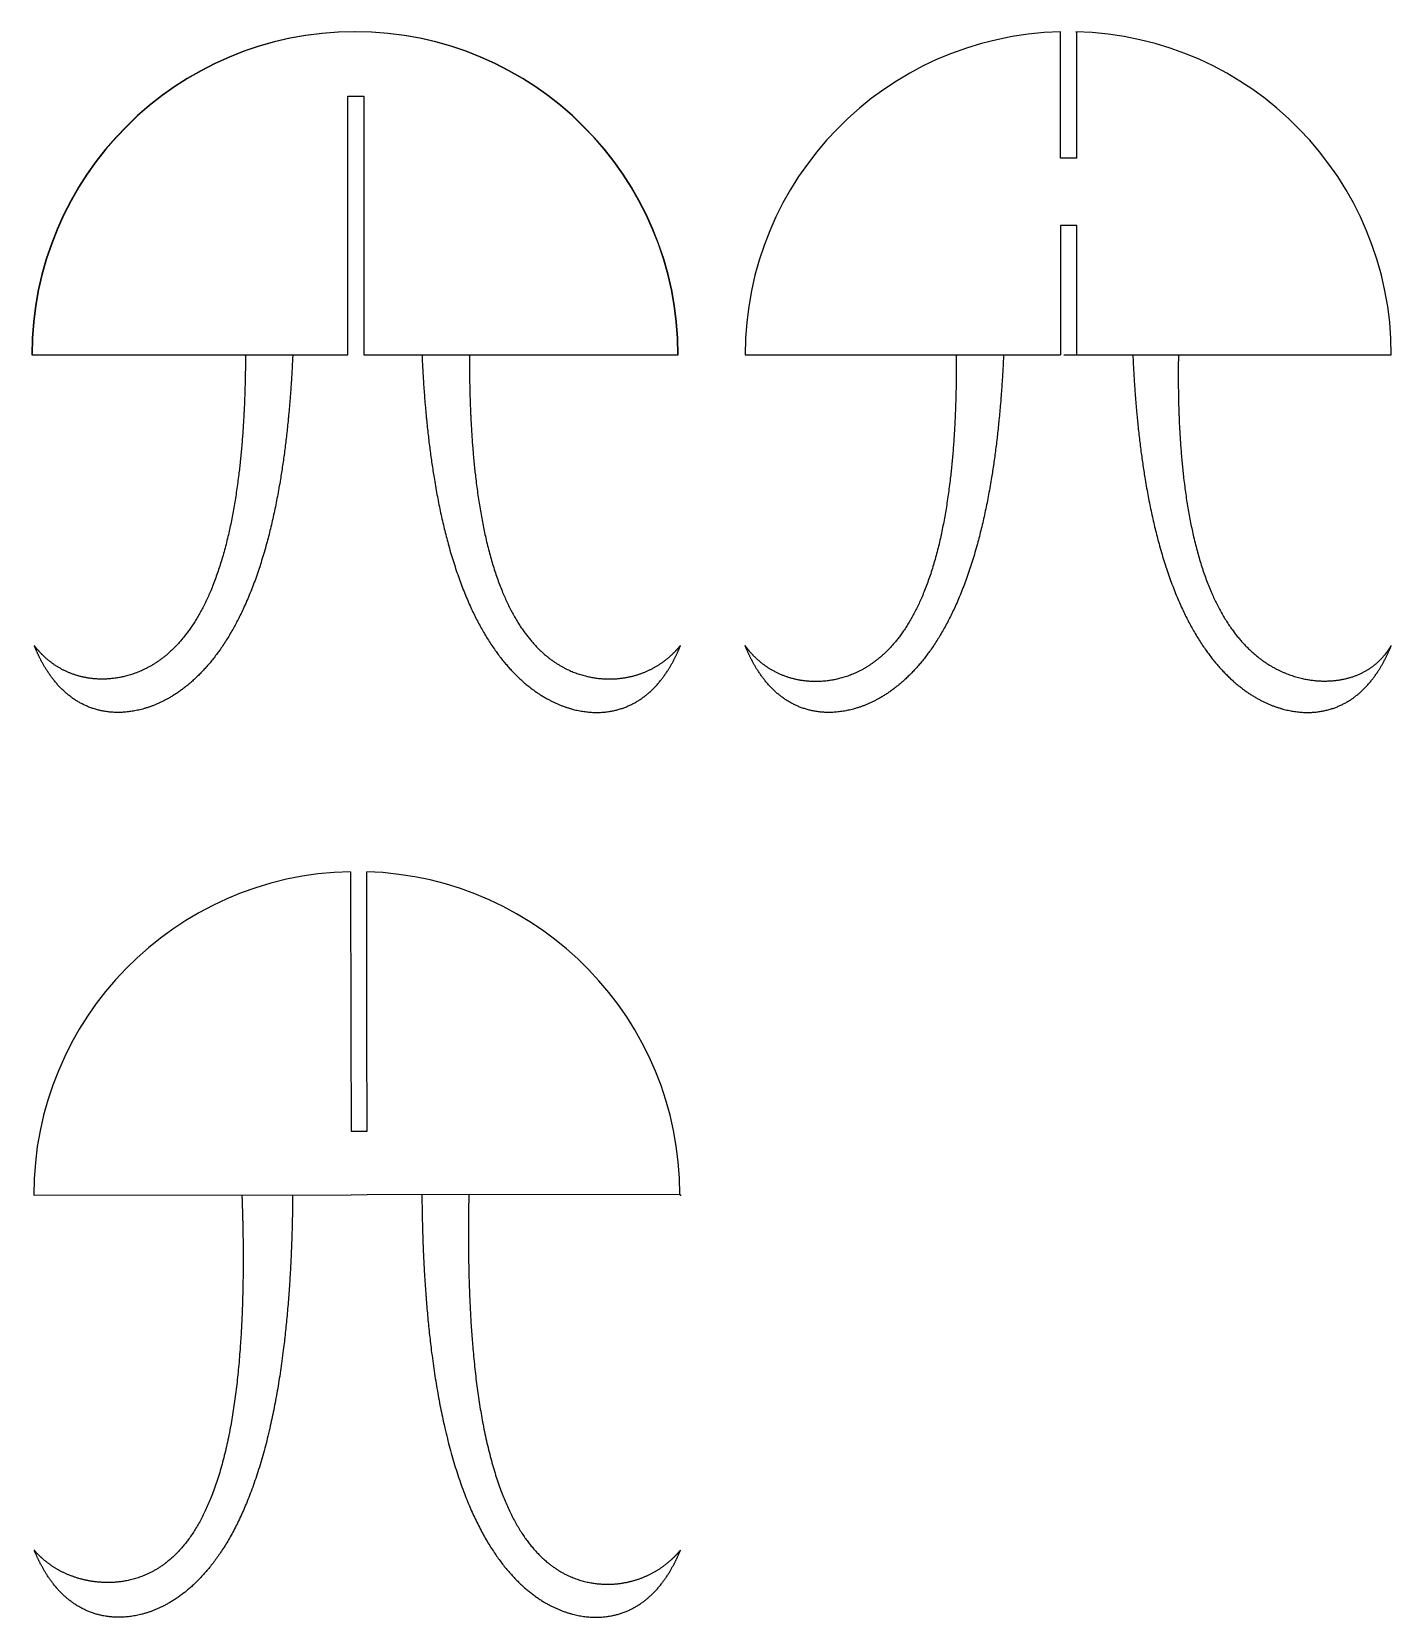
# Model space of a CAD drawing. Header units: millimetres. Extents: x -100 to 110, y -65 to 180.
import ezdxf

# ---------------------------------------------------------------- set-up
doc = ezdxf.new("R2010")
doc.units = ezdxf.units.MM
doc.header["$MEASUREMENT"] = 0
doc.layers.add('レーザー v3_Sketch1', color=7, linetype='Continuous')

msp = doc.modelspace()

# ---------------------------------------------------------------- linework, layer by layer
at = {"layer": 'レーザー v3_Sketch1'}
for p, q in [((58.83, 160.49, 140.04), (58.83, 180.03, 140.04)), ((61.17, 180.03, 140.04), (61.33, 180.03, 140.04)), ((61.33, 160.49, 140.04), (61.33, 180.04, 140.04)), ((-51.48, 130.04, 140.04), (-51.48, 170.04, 140.04)), ((-51.48, 170.04, 140.04), (-48.98, 170.04, 140.04)), ((-48.98, 170.04, 140.04), (-48.98, 130.04, 140.04)), ((61.33, 160.49, 140.04), (58.83, 160.49, 140.04)), ((58.83, 150.04, 140.04), (58.83, 130.04, 140.04)), ((61.33, 150.04, 140.04), (58.83, 150.04, 140.04)), ((61.33, 130.04, 140.04), (61.33, 150.04, 140.04)), ((-100.39, 130.04, 140.04), (-51.48, 130.04, 140.04)), ((-100.34, 130.04, 140.04), (-51.48, 130.04, 140.04)), ((-48.98, 130.04, 140.04), (-0.39, 130.04, 140.04)), ((-48.98, 130.04, 140.04), (-0.34, 130.04, 140.04)), ((10, 130.04, 140.04), (58.83, 130.04, 140.04)), ((59.32, 130.04, 140.04), (61.5, 130.04, 140.04)), ((61.33, 130.04, 140.04), (110, 130.04, 140.04)), ((-51.05, 50.04, 140.04), (-51.05, 50.05, 140.04)), ((-51.05, 50.04, 140.04), (-51.02, 25.04, 140.04)), ((-48.52, 25.07, 140.04), (-48.55, 50.04, 140.04)), ((-51.02, 25.06, 140.04), (-50.97, 9.89, 140.04)), ((-48.5, 9.9, 140.04), (-48.52, 25.07, 140.04)), ((-50.97, 9.89, 140.04), (-48.5, 9.9, 140.04)), ((-100.08, 0, 140.04), (-50.97, 0.06, 140.04)), ((-50.97, 0.06, 140.04), (-48.47, 0.07, 140.04)), ((-48.47, 0.07, 140.04), (-0.08, 0.13, 140.04))]:
    msp.add_line(p, q, dxfattribs=at)
for centre, start, end in [((-50.39, 130.04, 140.04), 0, 180), ((-50.34, 130.04, 140.04), 0, 180), ((60, 130.04, 140.04), 91.3441, 180), ((60, 130.04, 140.04), 0, 88.6559), ((-50.08, 0.06, 140.04), 91.1151, 180.0734), ((-50.08, 0.06, 140.04), 0.0734, 88.25)]:
    msp.add_arc(centre, 50, start, end, dxfattribs=at)
for points in [[(-60, 130.04, 140.04), (-60.09, 128.01, 140.04), (-60.31, 124.03, 140.04), (-60.79, 118.3, 140.04), (-61.69, 111.17, 140.04), (-63.28, 103.11, 140.04), (-65.35, 95.95, 140.04), (-67.89, 89.74, 140.04), (-70.88, 84.54, 140.04), (-74.28, 80.4, 140.04), (-77.99, 77.34, 140.04), (-81.87, 75.39, 140.04), (-85.74, 74.5, 140.04), (-89.41, 74.65, 140.04), (-92.75, 75.8, 140.04), (-95.66, 77.9, 140.04), (-97.63, 80.31, 140.04), (-98.89, 82.52, 140.04), (-99.65, 84.17, 140.04), (-100, 85.04, 140.04)], [(-67.32, 130.04, 140.04), (-67.32, 128.19, 140.04), (-67.37, 124.56, 140.04), (-67.57, 119.35, 140.04), (-68.07, 112.88, 140.04), (-69.11, 105.6, 140.04), (-70.57, 99.18, 140.04), (-72.45, 93.63, 140.04), (-74.74, 89.02, 140.04), (-77.42, 85.35, 140.04), (-80.41, 82.64, 140.04), (-83.62, 80.85, 140.04), (-86.9, 79.9, 140.04), (-90.09, 79.69, 140.04), (-93.07, 80.15, 140.04), (-95.74, 81.2, 140.04), (-97.62, 82.47, 140.04), (-98.87, 83.67, 140.04), (-99.63, 84.56, 140.04), (-100, 85.04, 140.04)], [(-40, 130.04, 140.04), (-39.91, 128.01, 140.04), (-39.69, 124.03, 140.04), (-39.21, 118.3, 140.04), (-38.31, 111.17, 140.04), (-36.72, 103.11, 140.04), (-34.65, 95.95, 140.04), (-32.11, 89.74, 140.04), (-29.12, 84.54, 140.04), (-25.72, 80.4, 140.04), (-22.01, 77.34, 140.04), (-18.13, 75.39, 140.04), (-14.26, 74.5, 140.04), (-10.59, 74.65, 140.04), (-7.25, 75.8, 140.04), (-4.34, 77.9, 140.04), (-2.37, 80.31, 140.04), (-1.11, 82.52, 140.04), (-0.35, 84.17, 140.04), (0, 85.04, 140.04)], [(-32.66, 130.04, 140.04), (-32.66, 128.16, 140.04), (-32.63, 124.48, 140.04), (-32.47, 119.21, 140.04), (-32, 112.66, 140.04), (-31.01, 105.33, 140.04), (-29.59, 98.86, 140.04), (-27.74, 93.32, 140.04), (-25.47, 88.72, 140.04), (-22.82, 85.11, 140.04), (-19.84, 82.47, 140.04), (-16.64, 80.75, 140.04), (-13.36, 79.88, 140.04), (-10.15, 79.73, 140.04), (-7.14, 80.23, 140.04), (-4.41, 81.28, 140.04), (-2.49, 82.54, 140.04), (-1.19, 83.71, 140.04), (-0.39, 84.58, 140.04), (0, 85.04, 140.04)], [(42.68, 130.04, 140.04), (42.69, 128.14, 140.04), (42.67, 124.42, 140.04), (42.52, 119.09, 140.04), (42.06, 112.48, 140.04), (41.05, 105.06, 140.04), (39.61, 98.53, 140.04), (37.73, 92.93, 140.04), (35.42, 88.29, 140.04), (32.71, 84.65, 140.04), (29.66, 82, 140.04), (26.4, 80.29, 140.04), (23.07, 79.44, 140.04), (19.84, 79.34, 140.04), (16.84, 79.91, 140.04), (14.17, 81.05, 140.04), (12.32, 82.39, 140.04), (11.09, 83.63, 140.04), (10.35, 84.55, 140.04), (10, 85.04, 140.04)], [(50, 130.04, 140.04), (49.91, 128.01, 140.04), (49.69, 124.03, 140.04), (49.21, 118.3, 140.04), (48.31, 111.17, 140.04), (46.72, 103.11, 140.04), (44.65, 95.95, 140.04), (42.11, 89.74, 140.04), (39.12, 84.54, 140.04), (35.72, 80.4, 140.04), (32.01, 77.34, 140.04), (28.13, 75.39, 140.04), (24.26, 74.5, 140.04), (20.59, 74.65, 140.04), (17.25, 75.8, 140.04), (14.34, 77.9, 140.04), (12.37, 80.31, 140.04), (11.11, 82.52, 140.04), (10.35, 84.17, 140.04), (10, 85.04, 140.04)], [(70, 130.04, 140.04), (70.09, 128.01, 140.04), (70.31, 124.03, 140.04), (70.79, 118.3, 140.04), (71.69, 111.17, 140.04), (73.28, 103.11, 140.04), (75.35, 95.95, 140.04), (77.89, 89.74, 140.04), (80.88, 84.54, 140.04), (84.28, 80.4, 140.04), (87.99, 77.34, 140.04), (91.87, 75.39, 140.04), (95.74, 74.5, 140.04), (99.41, 74.65, 140.04), (102.75, 75.8, 140.04), (105.66, 77.9, 140.04), (107.63, 80.31, 140.04), (108.89, 82.52, 140.04), (109.65, 84.17, 140.04), (110, 85.04, 140.04)], [(77.06, 130.04, 140.04), (77.03, 128.16, 140.04), (77.01, 124.48, 140.04), (77.12, 119.2, 140.04), (77.55, 112.65, 140.04), (78.55, 105.29, 140.04), (80.02, 98.79, 140.04), (81.98, 93.2, 140.04), (84.4, 88.56, 140.04), (87.25, 84.89, 140.04), (90.45, 82.2, 140.04), (93.87, 80.45, 140.04), (97.34, 79.55, 140.04), (100.66, 79.41, 140.04), (103.68, 79.93, 140.04), (106.29, 81.05, 140.04), (108, 82.39, 140.04), (109.08, 83.62, 140.04), (109.71, 84.55, 140.04), (110, 85.04, 140.04)], [(-60.02, 0.05, 140.04), (-60.03, -2.34, 140.04), (-60.12, -7.01, 140.04), (-60.4, -13.74, 140.04), (-61.08, -22.12, 140.04), (-62.45, -31.59, 140.04), (-64.34, -40, 140.04), (-66.76, -47.3, 140.04), (-69.69, -53.43, 140.04), (-73.09, -58.32, 140.04), (-76.88, -61.96, 140.04), (-80.89, -64.32, 140.04), (-84.94, -65.48, 140.04), (-88.83, -65.48, 140.04), (-92.36, -64.4, 140.04), (-95.44, -62.29, 140.04), (-97.52, -59.83, 140.04), (-98.84, -57.56, 140.04), (-99.63, -55.86, 140.04), (-100, -54.96, 140.04)], [(-67.87, 0.04, 140.04), (-67.79, -2.24, 140.04), (-67.66, -6.7, 140.04), (-67.62, -13.09, 140.04), (-67.84, -21.01, 140.04), (-68.58, -29.87, 140.04), (-69.8, -37.64, 140.04), (-71.51, -44.28, 140.04), (-73.71, -49.75, 140.04), (-76.36, -54.01, 140.04), (-79.4, -57.08, 140.04), (-82.73, -59.02, 140.04), (-86.19, -59.98, 140.04), (-89.59, -60.1, 140.04), (-92.76, -59.58, 140.04), (-95.6, -58.52, 140.04), (-97.56, -57.31, 140.04), (-98.85, -56.21, 140.04), (-99.63, -55.39, 140.04), (-100, -54.96, 140.04)], [(-40.01, 0.08, 140.04), (-40, -2.31, 140.04), (-39.91, -6.99, 140.04), (-39.62, -13.72, 140.04), (-38.94, -22.1, 140.04), (-37.57, -31.57, 140.04), (-35.67, -39.99, 140.04), (-33.25, -47.29, 140.04), (-30.31, -53.42, 140.04), (-26.91, -58.32, 140.04), (-23.13, -61.95, 140.04), (-19.11, -64.32, 140.04), (-15.06, -65.48, 140.04), (-11.18, -65.48, 140.04), (-7.64, -64.4, 140.04), (-4.56, -62.29, 140.04), (-2.48, -59.83, 140.04), (-1.16, -57.56, 140.04), (-0.37, -55.86, 140.04), (0, -54.96, 140.04)], [(-32.75, 0.09, 140.04), (-32.8, -2.17, 140.04), (-32.85, -6.6, 140.04), (-32.8, -12.94, 140.04), (-32.48, -20.81, 140.04), (-31.64, -29.63, 140.04), (-30.33, -37.4, 140.04), (-28.57, -44.07, 140.04), (-26.36, -49.59, 140.04), (-23.71, -53.93, 140.04), (-20.69, -57.1, 140.04), (-17.4, -59.14, 140.04), (-13.99, -60.19, 140.04), (-10.63, -60.39, 140.04), (-7.46, -59.89, 140.04), (-4.6, -58.8, 140.04), (-2.58, -57.51, 140.04), (-1.23, -56.32, 140.04), (-0.4, -55.43, 140.04), (0, -54.96, 140.04)]]:
    msp.add_open_spline(points, degree=5, dxfattribs=at)
msp.add_point((0, 0), dxfattribs=at)

doc.saveas('drawing.dxf')
